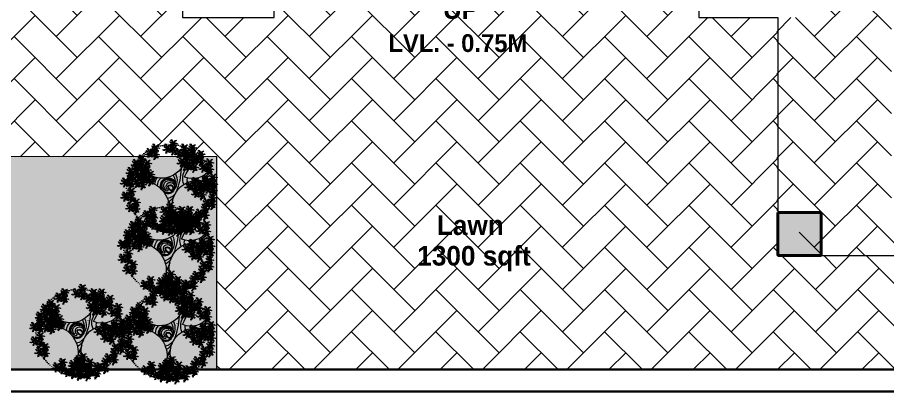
# Model space of a CAD drawing. Header units: feet. Extents: x 3576 to 8206, y -9151 to -6616.
# Drawn here: x 5281.1 to 5636.8, y -8849.9 to -8696.9 of the extents above; entities that cross this region are included whole.
import ezdxf

# ---------------------------------------------------------------- set-up
doc = ezdxf.new("R2010")
doc.units = ezdxf.units.FT
doc.linetypes.add('ACAD_ISO07W100', pattern=[3, 0, -3])
doc.linetypes.add('DASHED2', pattern=[0.375, 0.25, -0.125])
doc.layers.get('0').update_dxf_attribs({"linetype": 'CONTINUOUS', "lineweight": 40})
for name, color, linetype, lineweight in [('A-GFLR-MBND', 12, 'CONTINUOUS', 5), ('COLUMN', 254, 'CONTINUOUS', 30), ('Landscape', 114, 'CONTINUOUS', 5), ('pathway', 7, 'CONTINUOUS', 18), ('STAIR', 184, 'CONTINUOUS', 9), ('text', 47, 'CONTINUOUS', 25), ('Wall1', 7, 'CONTINUOUS', 40)]:
    doc.layers.add(name, color=color, linetype=linetype, lineweight=lineweight)
doc.layers.add('dimension', color=7, linetype='CONTINUOUS', lineweight=5, true_color=0x2b17de)
doc.styles.add('ROMANS', font='sanss___.ttf')
doc.styles.get("Standard").update_dxf_attribs({"font": 'GOTHIC.TTF'})

# ---------------------------------------------------------------- blocks, each defined once
blk = doc.blocks.new('TREE11')
at = {"color": 58, "linetype": 'ACAD_ISO07W100'}
blk.add_circle((-519.1, -106.2), 73.9, dxfattribs=at)
at = {"color": 78}
for centre, radius, start, end in [((-430.7, -20.7), 123.6, 189.1485, 206.1613), ((-620.7, -120.5), 86.8, 47.2446, 52.9944), ((-511.2, -37), 52.8, 190.6769, 200.95), ((-561.3, -56.2), 0.75, 227.2446, 20.95), ((-566.3, -89.5), 25.9, 336.9416, 38.1547), ((-465.4, -72.1), 6.16, 78.4489, 118.2848), ((-519.4, -2.3), 102.9, 228.2749, 238.0732), ((-544.2, -86.6), 0.75, 299.0722, 51.2503), ((-542.3, -75.7), 0.75, 231.1951, 33.3906), ((-532.3, -85.3), 1.5, 192.0895, 198.9797), ((-504.6, -97.6), 15.7, 1.2766, 40.9426), ((-484.6, -81.4), 8.6, 330.0655, 23.1295), ((-476.9, -84.3), 7.13, 45.9388, 82.3641), ((-472.4, -85.6), 9.68, 74.8472, 105.4798), ((-463.1, -92.5), 8.45, 18.8209, 39.6049), ((-461.8, -95.9), 10.7, 35.5737, 56.4082), ((-574.3, -90.2), 0.75, 294.9015, 50.3418), ((-571.7, -75.3), 18.6, 270.3058, 308.5219), ((-563.5, -87), 6.37, 271.1588, 332.3229), ((-559.6, -90.5), 3.14, 270.3372, 10.6308), ((-555.3, -92.2), 7.39, 326.2332, 26.6904), ((-519.1, -106.2), 5.71, 65.9354, 228.2326), ((-519.1, -106.2), 4.71, 65.9354, 231.3605), ((-516.2, -101.7), 8.32, 304.2496, 120.6471), ((-517.8, -103.2), 1.5, 356.4939, 65.9354), ((-480.3, -90), 0.75, 134.2902, 274.022), ((-477.8, -90.6), 3.44, 288.8848, 5.4338), ((-873.1, -115.7), 401.2, 3.1934, 3.6722), ((-458.4, -90.7), 0.75, 104.749, 249.9134), ((-503, -297.9), 211.2, 74.3886, 77.8849), ((-547, 1281.2), 1374, 273.6865, 274.1657), ((-463.1, -92.5), 8.45, 338.406, 1.0961), ((-461.8, -95.9), 10.7, 353.2333, 14.8973)]:
    blk.add_arc(centre, radius, start, end, dxfattribs=at)
at = {"color": 56}
for centre, radius, start, end in [((-504.8, -48.2), 41, 163.6515, 348.6808), ((-620.7, -120.5), 84.3, 24.1035, 53.2983), ((-511.2, -37), 50.3, 189.3538, 231.1951), ((-537.7, -31.2), 81.5, 314.2902, 339.5721), ((-463.9, -69.5), 5.45, 82.8633, 135.4731), ((-557.4, -54.5), 35.5, 215.8345, 292.5006), ((-516, -102.1), 23.4, 7.0113, 35.7684), ((-516, -102.1), 25.9, 9.0483, 33.4487), ((-490.5, 54.4), 145.5, 274.022, 286.8209), ((-557.4, -158.1), 69.3, 103.7789, 120.4875), ((-524.6, -144), 7.36, 5.7474, 72.6741), ((-530.7, -165.5), 8.83, 352.0274, 72.8911), ((-527, -159.9), 5.14, 350.6397, 88.6577), ((-415.6, -165.1), 106.4, 170.97, 188.0512), ((-519.9, -148.5), 0.75, 8.8483, 170.97), ((-469.9, -140.7), 49.9, 188.8483, 228.6477), ((-553.4, -146.9), 30.5, 288.7365, 327.4452), ((-527, -163.8), 0.75, 356.3878, 150.4198), ((-463.3, -161.5), 63, 182.1324, 197.0268)]:
    blk.add_arc(centre, radius, start, end, dxfattribs=at)
at = {"color": 58}
for centre, radius, start, end in [((-421.9, -69.4), 115.7, 181.7506, 201.9548), ((-505.4, -93.3), 25.3, 153.369, 217.6505), ((-501, -96.7), 26.4, 151.934, 213.4232), ((-564.7, -135.7), 42.3, 293.9879, 131.9406), ((-516, -102.1), 12.4, 323.065, 156.8903), ((-516, -102.1), 13.4, 342.0557, 147.96), ((-519.3, -103.4), 7, 310.7073, 191.1031), ((-515.4, -101.2), 10.2, 281.129, 174.0494), ((-469.9, -140.7), 47.4, 59.1032, 230.7684), ((-517.8, -103.2), 2.5, 356.4939, 65.9354), ((-516, -102.1), 18.4, 359.3559, 44.8285), ((-510.5, -103.4), 20.8, 206.4755, 259.877), ((-515, -104.6), 11.3, 201.537, 298.5269), ((-515.4, -102.6), 11.6, 228.0671, 323.065), ((-521.9, -109.3), 1.5, 228.2326, 282.7512), ((-523.4, -102.9), 7.08, 280.709, 356.4939), ((-523.4, -102.9), 8.08, 280.709, 356.4939), ((-523.4, -102.9), 8.08, 282.7512, 356.4939), ((-513.7, -109.7), 1.5, 136.0407, 281.129), ((-507.7, -111.7), 19.6, 201.2487, 245.3362), ((-500.7, -123.3), 22.8, 189.7999, 223.5077)]:
    blk.add_arc(centre, radius, start, end, dxfattribs=at)
blk = doc.blocks.new('CREEPERS1')
at = {"layer": 'Landscape', "color": 62}
for p, q in [((-0.443, 0.146), (-0.47, 0.118)), ((-0.47, 0.118), (-0.431, 0.12)), ((-0.398, 0.171), (-0.443, 0.146)), ((-0.431, 0.12), (-0.406, 0.136)), ((-0.406, 0.136), (-0.374, 0.134)), ((-0.365, 0.161), (-0.398, 0.171)), ((-0.34, 0.006), (-0.396, -0.105)), ((-0.374, 0.134), (-0.359, 0.123)), ((-0.3, 0.149), (-0.365, 0.161)), ((-0.359, 0.123), (-0.287, 0.063)), ((-0.222, -0.007), (-0.34, 0.006)), ((-0.228, 0.071), (-0.3, 0.149)), ((-0.287, 0.063), (-0.267, 0.058)), ((-0.248, 0.348), (-0.279, 0.288)), ((-0.279, 0.288), (-0.246, 0.24)), ((-0.267, 0.058), (-0.234, 0.038)), ((-0.243, 0.291), (-0.248, 0.348)), ((-0.246, 0.24), (-0.207, 0.153)), ((-0.209, 0.252), (-0.243, 0.291)), ((-0.234, 0.038), (-0.184, 0.043)), ((-0.184, 0.043), (-0.228, 0.071)), ((-0.222, -0.007), (-0.186, 0.023)), ((-0.189, 0.003), (-0.222, -0.007)), ((-0.147, 0.177), (-0.209, 0.252)), ((-0.207, 0.153), (-0.184, 0.043)), ((-0.186, 0.023), (-0.201, -0.038)), ((-0.194, -0.008), (-0.16, 0.02)), ((-0.184, 0.043), (-0.189, 0.003)), ((-0.16, 0.02), (-0.094, 0.023)), ((-0.16, 0.02), (-0.145, -0.045)), ((-0.123, -0.003), (-0.16, 0.02)), ((-0.148, 0.06), (-0.088, 0.103)), ((-0.127, 0.057), (-0.148, 0.06)), ((-0.143, 0.11), (-0.147, 0.177)), ((-0.119, 0.111), (-0.143, 0.11)), ((-0.143, 0.11), (-0.143, 0.11)), ((-0.088, 0.056), (-0.127, 0.057)), ((-0.1, 0.275), (-0.126, 0.247)), ((-0.126, 0.247), (-0.088, 0.25)), ((-0.1, 0.138), (-0.119, 0.111)), ((-0.055, 0.3), (-0.1, 0.275)), ((-0.064, 0.203), (-0.1, 0.138)), ((-0.094, 0.023), (0, 0)), ((-0.088, 0.25), (-0.063, 0.266)), ((-0.088, 0.103), (-0.037, 0.18)), ((-0.052, 0.03), (-0.088, 0.056)), ((-0.052, 0.23), (-0.064, 0.203)), ((-0.063, 0.266), (-0.031, 0.263)), ((-0.022, 0.29), (-0.055, 0.3)), ((0.003, 0.136), (-0.053, 0.024)), ((-0.053, 0.024), (-0.032, 0.03)), ((-0.037, 0.18), (-0.052, 0.23)), ((0.021, 0.035), (-0.052, 0.03)), ((-0.032, 0.03), (-0.007, 0.066)), ((-0.031, 0.263), (-0.015, 0.252)), ((0.043, 0.278), (-0.022, 0.29)), ((-0.015, 0.252), (0.056, 0.192)), ((-0.007, 0.066), (0.022, 0.106)), ((0, 0), (0.056, 0.027)), ((0.121, 0.123), (0.003, 0.136)), ((0.084, 0.008), (0.018, -0.042)), ((0.057, 0.047), (0.021, 0.035)), ((0.022, 0.106), (0.074, 0.089)), ((0.115, 0.2), (0.043, 0.278)), ((0.056, 0.192), (0.076, 0.188)), ((0.056, 0.027), (0.057, 0.047)), ((0.095, 0.477), (0.064, 0.417)), ((0.064, 0.417), (0.098, 0.37)), ((0.074, 0.089), (0.121, 0.123)), ((0.076, 0.188), (0.109, 0.168)), ((0.142, 0.091), (0.084, 0.008)), ((0.101, 0.42), (0.095, 0.477)), ((0.096, -0.021), (0.136, 0.012)), ((0.098, 0.37), (0.136, 0.282)), ((0.134, 0.381), (0.101, 0.42)), ((0.109, 0.168), (0.159, 0.172)), ((0.159, 0.172), (0.115, 0.2)), ((0.121, 0.123), (0.157, 0.152)), ((0.154, 0.132), (0.121, 0.123)), ((0.196, 0.307), (0.134, 0.381)), ((0.136, 0.282), (0.159, 0.172)), ((0.136, 0.012), (0.156, 0.064)), ((0.157, 0.152), (0.142, 0.091)), ((0.149, 0.122), (0.183, 0.149)), ((0.156, 0.064), (0.149, 0.122)), ((0.159, 0.172), (0.154, 0.132)), ((0.183, 0.149), (0.249, 0.152)), ((0.22, 0.126), (0.183, 0.149)), ((0.183, 0.149), (0.198, 0.085)), ((0.195, 0.189), (0.255, 0.232)), ((0.216, 0.186), (0.195, 0.189)), ((0.2, 0.239), (0.196, 0.307)), ((0.198, 0.085), (0.246, -0.013)), ((0.224, 0.24), (0.2, 0.239)), ((0.2, 0.239), (0.2, 0.239)), ((0.255, 0.185), (0.216, 0.186)), ((0.247, 0.084), (0.22, 0.126)), ((0.243, 0.267), (0.224, 0.24)), ((0.239, 0.049), (0.247, 0.084)), ((0.267, 0.003), (0.239, 0.049)), ((0.279, 0.332), (0.243, 0.267)), ((0.249, 0.152), (0.343, 0.129)), ((0.255, 0.232), (0.306, 0.309)), ((0.291, 0.16), (0.255, 0.185)), ((0.337, -0.04), (0.267, 0.003)), ((0.292, 0.36), (0.279, 0.332)), ((0.365, 0.164), (0.291, 0.16)), ((0.306, 0.309), (0.292, 0.36)), ((0.343, 0.129), (0.399, 0.157)), ((-0.375, -0.1), (-0.35, -0.064)), ((-0.35, -0.064), (-0.322, -0.024)), ((-0.322, -0.024), (-0.27, -0.04)), ((-0.27, -0.04), (-0.222, -0.007)), ((-0.201, -0.038), (-0.26, -0.121)), ((-0.207, -0.118), (-0.187, -0.065)), ((-0.187, -0.065), (-0.194, -0.008)), ((-0.145, -0.045), (-0.097, -0.142)), ((-0.096, -0.046), (-0.123, -0.003)), ((-0.104, -0.081), (-0.096, -0.046)), ((-0.076, -0.127), (-0.104, -0.081)), ((0.018, -0.042), (0.022, -0.098)), ((0.022, -0.098), (0.055, -0.079)), ((0.055, -0.079), (0.096, -0.021)), ((0.246, -0.013), (0.29, -0.041)), ((0.29, -0.041), (0.337, -0.04))]:
    blk.add_line(p, q, dxfattribs=at)
at = {"layer": 'Landscape', "color": 116}
for p, q in [((0.096, 0.081), (0.065, 0.021)), ((0.065, 0.021), (0.099, -0.026)), ((0.102, 0.024), (0.096, 0.081)), ((0.135, -0.015), (0.102, 0.024)), ((0.4, 0.176), (0.365, 0.164)), ((0.399, 0.157), (0.4, 0.176)), ((-0.396, -0.105), (-0.375, -0.1)), ((-0.26, -0.121), (-0.325, -0.171)), ((-0.325, -0.171), (-0.322, -0.228)), ((-0.322, -0.228), (-0.288, -0.208)), ((-0.288, -0.208), (-0.247, -0.15)), ((-0.247, -0.15), (-0.207, -0.118)), ((-0.098, -0.121), (-0.125, -0.149)), ((-0.125, -0.149), (-0.086, -0.146)), ((-0.054, -0.096), (-0.098, -0.121)), ((-0.097, -0.142), (-0.053, -0.17)), ((-0.086, -0.146), (-0.062, -0.13)), ((-0.006, -0.17), (-0.076, -0.127)), ((-0.062, -0.13), (-0.03, -0.133)), ((-0.021, -0.106), (-0.054, -0.096)), ((-0.053, -0.17), (-0.006, -0.17)), ((0.004, -0.26), (-0.051, -0.372)), ((-0.051, -0.372), (-0.031, -0.366)), ((-0.031, -0.366), (-0.005, -0.331)), ((-0.03, -0.133), (-0.014, -0.144)), ((0.044, -0.118), (-0.021, -0.106)), ((-0.014, -0.144), (0.057, -0.204)), ((-0.005, -0.331), (0.023, -0.291)), ((0.122, -0.274), (0.004, -0.26)), ((0.085, -0.388), (0.019, -0.438)), ((0.019, -0.438), (0.023, -0.495)), ((0.023, -0.291), (0.075, -0.307)), ((0.023, -0.495), (0.057, -0.475)), ((0.117, -0.196), (0.044, -0.118)), ((0.057, -0.204), (0.078, -0.209)), ((0.057, -0.475), (0.098, -0.417)), ((0.075, -0.307), (0.122, -0.274)), ((0.078, -0.209), (0.11, -0.228)), ((0.143, -0.305), (0.085, -0.388)), ((0.098, -0.417), (0.137, -0.385)), ((0.099, -0.026), (0.138, -0.114)), ((0.11, -0.228), (0.161, -0.224)), ((0.161, -0.224), (0.117, -0.196)), ((0.122, -0.274), (0.158, -0.244)), ((0.156, -0.264), (0.122, -0.274)), ((0.198, -0.089), (0.135, -0.015)), ((0.137, -0.385), (0.158, -0.332)), ((0.138, -0.114), (0.161, -0.224)), ((0.158, -0.244), (0.143, -0.305)), ((0.151, -0.275), (0.184, -0.247)), ((0.158, -0.332), (0.151, -0.275)), ((0.161, -0.224), (0.156, -0.264)), ((0.184, -0.247), (0.25, -0.244)), ((0.184, -0.247), (0.199, -0.311)), ((0.222, -0.27), (0.184, -0.247)), ((0.197, -0.207), (0.256, -0.164)), ((0.217, -0.21), (0.197, -0.207)), ((0.202, -0.157), (0.198, -0.089)), ((0.199, -0.311), (0.247, -0.409)), ((0.225, -0.156), (0.202, -0.157)), ((0.202, -0.157), (0.202, -0.157)), ((0.257, -0.211), (0.217, -0.21)), ((0.249, -0.313), (0.222, -0.27)), ((0.244, -0.129), (0.225, -0.156)), ((0.241, -0.347), (0.249, -0.313)), ((0.268, -0.394), (0.241, -0.347)), ((0.28, -0.064), (0.244, -0.129)), ((0.247, -0.409), (0.291, -0.437)), ((0.25, -0.244), (0.345, -0.267)), ((0.256, -0.164), (0.308, -0.087)), ((0.292, -0.237), (0.257, -0.211)), ((0.339, -0.437), (0.268, -0.394)), ((0.293, -0.036), (0.28, -0.064)), ((0.291, -0.437), (0.339, -0.437)), ((0.366, -0.232), (0.292, -0.237)), ((0.308, -0.087), (0.293, -0.036)), ((0.345, -0.267), (0.401, -0.24)), ((0.401, -0.22), (0.366, -0.232)), ((0.401, -0.24), (0.401, -0.22))]:
    blk.add_line(p, q, dxfattribs=at)
blk = doc.blocks.new('TREE12')
at = {"color": 0, "xscale": 0.0046874999999886, "yscale": 0.0046874999999886, "zscale": 0.0046874999999886}
blk.add_blockref('TREE11', (2.3976, 0.5091), dxfattribs=at)
at = {"layer": 'pathway', "xscale": -0.1336650230759062, "yscale": -0.13101211490957, "zscale": 0.1336650230759091}
for p in [(-0.1919, 0.2992), (-0.1288, 0.2981), (-0.0391, 0.3329), (0.1025, 0.2981), (-0.2583, 0.2491), (-0.1536, 0.2251), (-0.3256, 0.1812), (-0.2065, 0.1956), (0.1678, 0.1754), (0.2117, 0.2117), (0.2532, 0.1477), (0.1433, 0.0878), (0.1892, 0.1164), (-0.3584, 0.012), (-0.3546, 0.0649), (-0.2983, 0.0501), (-0.2141, 0.0343), (0.2049, 0.0588), (0.2983, 0.0644), (-0.2681, -0.0208), (0.2945, -0.0477), (-0.3499, -0.0991), (0.2565, -0.1337), (-0.2919, -0.1839), (-0.2217, -0.2542), (-0.0984, -0.2565), (-0.0448, -0.2126), (-0.0105, -0.2355), (0.118, -0.2556), (-0.1517, -0.2939), (-0.0805, -0.3115), (-0.0132, -0.3048), (0.033, -0.2941)]:
    blk.add_blockref('CREEPERS1', p, dxfattribs=at)

msp = doc.modelspace()

# ---------------------------------------------------------------- hatches: boundary and pattern name
at = {"layer": 'COLUMN'}
msp.add_hatch(color=256, dxfattribs=at).paths.add_polyline_path([(5609.5777, -8776.6875), (5591.969, -8776.6875), (5591.969, -8794.2962), (5609.5777, -8794.2962)])
at = {"layer": 'Landscape', "lineweight": 25}
h = msp.add_hatch(dxfattribs=at)
h.set_pattern_fill('GRASS', color=62, scale=0.2, style=0)
h.set_pattern_definition([(90, (-2170.3763, -1033.5855), (-3.5921, 3.5921), [0.9525, -6.2317]), (45, (-2170.3763, -1033.5855), (-3.5921024, 3.5921024), [0.9525, -4.1275]), (135, (-2170.3763, -1033.5855), (-3.5921024, -3.5921024), [0.9525, -4.1275])])
h.paths.add_polyline_path([(4978.5216, -8612.432), (4958.7696, -8612.432), (4966.8527, -8815.6858), (4974.883, -8833.5473), (4993.0494, -8840.8614), (5362.5751, -8840.8614), (5362.5817, -8753.8352), (4978.5109, -8753.8061)])
h.paths.add_polyline_path([(4952.1678, -8446.4266), (4978.5342, -8446.4266), (4978.5342, -8446.4293), (5026.5342, -8446.4293), (5026.5342, -8286.6574), (4945.8139, -8286.657)])
at = {"layer": 'Landscape', "lineweight": 15}
h = msp.add_hatch(dxfattribs=at)
h.set_pattern_fill('AR-HBONE', color=43, scale=0.12, style=0)
h.set_pattern_definition([(45, (-2255.599, -5290.758), (2e-15, 17.242092), [36.576, -12.192]), (135, (-2246.978, -5282.137), (2e-15, 17.242092), [36.576, -12.192])])
h.paths.add_polyline_path([(5580.1132, -8563.4086), (5580.1132, -8664.4714), (5600.461, -8664.4714), (5600.461, -8696.9496), (5591.461, -8696.9496), (5591.461, -8776.2962), (5600.661, -8776.2962), (5600.661, -8794.2962), (5992.7444, -8794.2962), (5992.7444, -8776.2962), (6001.9444, -8776.2962), (6001.9444, -8563.4086)])
h.paths.add_polyline_path([(5762.148, -8779.427), (5862.148, -8779.427), (5862.148, -8579.427), (5762.148, -8579.427)], flags=16)
h.paths.add_polyline_path([(5638.3274, -8579.427), (5738.3274, -8579.427), (5738.3274, -8779.427), (5638.3274, -8779.427)], flags=16)
h.paths.add_polyline_path([(5884.0446, -8579.427), (5984.0446, -8579.427), (5984.0446, -8779.3655), (5884.0446, -8779.3655)], flags=16)
h = msp.add_hatch(dxfattribs=at)
h.set_pattern_fill('AR-HBONE', color=43, scale=0.12, style=0)
h.set_pattern_definition([(45, (-2255.091, -5290.758), (2e-15, 17.242092), [36.576, -12.192]), (135, (-2246.47, -5282.137), (2e-15, 17.242092), [36.576, -12.192])])
h.paths.add_polyline_path([(5026.5342, -8612.432), (4978.5216, -8612.432), (4978.5109, -8753.8061), (5362.5751, -8753.8352), (5362.5751, -8840.8614), (6002.4524, -8840.8614), (6002.4524, -8794.2962), (5591.969, -8794.2962), (5591.969, -8696.9496), (5559.6399, -8696.9496), (5559.6399, -8676.2105), (5386.0888, -8676.2105), (5386.0888, -8696.9496), (5348.5777, -8696.9496), (5348.5777, -8673.4714), (5167.7951, -8673.4714), (5167.7951, -8685.2105), (5161.9255, -8685.2105), (5161.9255, -8673.4714), (5026.5342, -8673.4714)])

# ---------------------------------------------------------------- linework, layer by layer
at = {"layer": 'A-GFLR-MBND', "color": 1, "lineweight": 30}
msp.add_lwpolyline([(5609.5777, -8776.6875), (5591.969, -8776.6875), (5591.969, -8794.2962), (5609.5777, -8794.2962)], close=True, dxfattribs=at)
at = {"layer": 'COLUMN', "lineweight": 40}
for p, q in [((5591.969, -8776.6875), (5609.5777, -8776.6875)), ((5591.969, -8794.2962), (5591.969, -8776.6875)), ((5609.5777, -8776.6875), (5609.5777, -8794.2962)), ((5609.5777, -8794.2962), (5591.969, -8794.2962))]:
    msp.add_line(p, q, dxfattribs=at)
at = {"layer": 'dimension', "color": 7, "linetype": 'DASHED2', "lineweight": 15, "ltscale": 0.006}
for p, q in [((5591.969, -8696.9496), (5591.969, -8794.2962)), ((5595.0994, -8794.2962), (6002.4524, -8794.2962))]:
    msp.add_line(p, q, dxfattribs=at)
at = {"layer": 'STAIR', "color": 7}
msp.add_lwpolyline([(5026.5342, -8518.2962), (5026.5342, -8673.4714), (5161.9255, -8673.4714), (5161.9255, -8685.2105), (5168.5865, -8685.1223), (5168.5776, -8673.4721), (5348.5777, -8673.4714), (5348.5777, -8696.9496), (5386.0888, -8696.9496), (5386.0888, -8676.2105), (5559.6399, -8676.2105), (5559.6399, -8696.9496), (5591.969, -8696.9496), (5591.969, -8794.2962), (6002.4524, -8794.2962), (6002.4524, -8840.8614), (5362.5751, -8840.8614), (5362.5751, -8753.8352), (4978.5109, -8753.8061), (4978.5216, -8612.432)], dxfattribs=at)
at = {"layer": 'Wall1', "color": 7, "lineweight": 30}
for p, q in [((5691.3654, -8840.8614), (4993.0494, -8840.8614)), ((5691.3654, -8849.8614), (4993.0494, -8849.8614))]:
    msp.add_line(p, q, dxfattribs=at)

# ---------------------------------------------------------------- block references
at = {"layer": 'Landscape', "xscale": -51.43109310235013, "yscale": 51.43109310233011, "zscale": 51.43109310233094}
for p in [(5341.7085, -8767.2914), (5340.5307, -8792.6823), (5304.5468, -8826.3892), (5340.8709, -8827.61)]:
    msp.add_blockref('TREE12', p, dxfattribs=at)

# ---------------------------------------------------------------- texts
at = {"layer": 'text', "color": 7, "ltscale": 0.2, "insert": (5455.1015, -8697.6102), "char_height": 19.565217, "width": 392.441411, "attachment_point": 7}
msp.add_mtext('{\\fStylus BT|b1|i0|c0|p34;\\H0.4x;UP}', dxfattribs=at)
at = {"layer": 'text', "color": 5, "char_height": 8, "width": 2.842170943040401e-14, "attachment_point": 1, "style": 'ROMANS'}
for s, insert in [('{\\fStylus BT|b1|i0|c0|p34;\\C7;Lawn}', (5452.5523, -8777.8497)), ('{\\fStylus BT|b1|i0|c0|p34;\\C7;1300 sqft}', (5444.528, -8790.3416))]:
    msp.add_mtext(s, dxfattribs=dict(at, insert=insert))
at = {"layer": 'Wall1', "color": 5, "insert": (5432.7291, -8703.7663), "char_height": 7.28077, "width": 240.321526, "attachment_point": 1, "style": 'ROMANS'}
msp.add_mtext('{\\fStylus BT|b1|i0|c0|p34;\\C7;LVL. - 0.75M}', dxfattribs=at)

doc.saveas('drawing.dxf')
